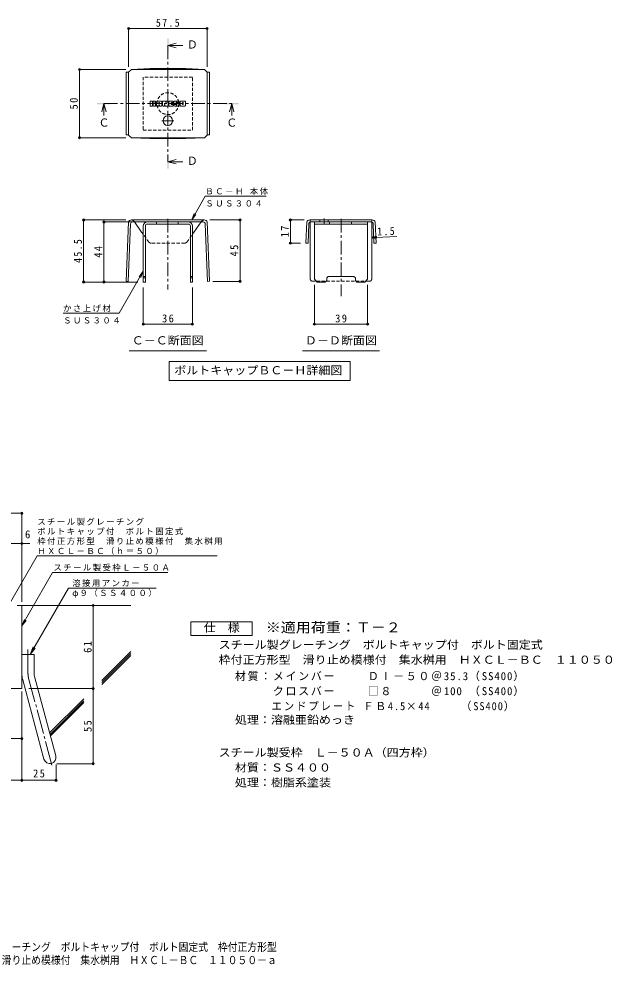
# Model space of a CAD drawing. Units: millimetres on the paper, enlarged 10 times, with parts at other scales. Extents: x -1978 to 2264, y -1938 to 1837.
# Drawn here: x 90 to 2264, y -1938 to 1530 of the extents above; entities that cross this region are included whole.
import ezdxf
from ezdxf.enums import TextEntityAlignment as Align

# ---------------------------------------------------------------- set-up
doc = ezdxf.new("R2010")
doc.units = ezdxf.units.MM
doc.header["$LTSCALE"] = 10
doc.header["$PDMODE"] = 32
doc.header["$PDSIZE"] = 8
for name, pattern in [('CHAIN1', [8, 5, -1, 1, -1]), ('CHAIN2', [12, 9, -1, 1, -1]), ('DASHED1', [1.8, 1.2, -0.6])]:
    doc.linetypes.add(name, pattern=pattern)
for name, color, linetype, lineweight in [('D-1', 2, 'Continuous', 9), ('D-4', 7, 'Continuous', 9), ('D-5', 7, 'Continuous', 9), ('D-6', 6, 'Continuous', 9), ('D-8', 4, 'Continuous', 9), ('D-9', 2, 'Continuous', 9), ('D-F', 7, 'Continuous', 9)]:
    doc.layers.add(name, color=color, linetype=linetype, lineweight=lineweight)
doc.layers.add('F-F_F-Fﾚｲﾔ', color=2, linetype='Continuous')
doc.styles.add('ＭＳ ゴシック', font='')
doc.styles.get('ＭＳ ゴシック').set_extended_font_data('MS Gothic')

msp = doc.modelspace()

# ---------------------------------------------------------------- linework, layer by layer
at = {"layer": 'D-1'}
for p, q in [((83.43, -620.13), (100.93, -620.13)), ((100.93, -925.13), (100.93, -620.13)), ((100.93, -800.13), (145.93, -800.13)), ((145.93, -869.21), (145.93, -800.13)), ((104, -892.5), (181.96, -1183.45)), ((147.47, -880.85), (225.43, -1171.81)), ((100.93, -925.13), (-199.07, -925.13))]:
    msp.add_line(p, q, dxfattribs=at)
at = {"layer": 'D-1', "linetype": 'CHAIN2'}
for p, q in [((123.43, -869.21), (123.43, -781.11)), ((125.73, -886.68), (213.04, -1212.51))]:
    msp.add_line(p, q, dxfattribs=at)
at = {"layer": 'D-1'}
for centre, radius, start, end in [((190.93, -869.21), 90, 180, 195), ((190.93, -869.21), 45, 180, 195.00002), ((203.69, -1177.63), 22.5, 195.00014, 14.99991)]:
    msp.add_arc(centre, radius, start, end, dxfattribs=at)
at = {"layer": 'D-1', "linetype": 'CHAIN2'}
msp.add_arc((190.93, -869.21), 67.5, 180, 194.99995, dxfattribs=at)
at = {"layer": 'D-4'}
for p, q in [((492.29, 1497.69), (492.29, 1353.99)), ((492.29, 1494.69), (779.79, 1494.69)), ((779.79, 1497.69), (779.79, 1354.2)), ((309.23, 1344.2), (482.29, 1344.2)), ((312.23, 1344.2), (312.23, 1094.2)), ((309.23, 1094.2), (482.29, 1094.2)), ((723.34, 792.87), (773.36, 879.51)), ((995.86, 879.51), (773.36, 879.51)), ((723.34, 792.87), (732.91, 815.97)), ((723.34, 792.87), (738.56, 812.7)), ((324.42, 792.87), (482.5, 792.87)), ((327.42, 792.87), (327.42, 565.37)), ((398.65, 785.37), (541.04, 785.37)), ((401.65, 565.37), (401.65, 785.37)), ((903.51, 792.87), (789.58, 792.87)), ((900.51, 792.87), (900.51, 567.57)), ((1082.23, 792.87), (1135.91, 792.87)), ((1085.23, 707.87), (1085.23, 792.87)), ((1390.76, 728.67), (1398.26, 728.97)), ((1398.26, 728.97), (1475.48, 732.07)), ((1082.23, 707.87), (1122.29, 707.87)), ((546.04, 604.77), (530.82, 584.93)), ((546.04, 604.77), (536.47, 581.67)), ((324.42, 565.37), (526.04, 565.37)), ((903.51, 567.57), (801.31, 567.57)), ((1173.2, 407.9), (1173.2, 555.37)), ((1368.2, 407.9), (1368.2, 555.37)), ((546.04, 407.9), (546.04, 545.37)), ((726.04, 407.9), (726.04, 545.37)), ((546.04, 410.9), (726.04, 410.9)), ((1173.2, 410.9), (1368.2, 410.9)), ((-636.73, -282.26), (100.93, -282.26)), ((100.93, -607.17), (100.93, -279.26)), ((-636.73, -392.96), (130.3, -392.96)), ((362.21, -1200.13), (362.21, -615.13)), ((100.93, -935.57), (100.93, -1263.89)), ((125.93, -925.13), (365.21, -925.13)), ((-91.56, -1108.31), (100.93, -1108.31)), ((226.19, -1202.63), (226.19, -1263.89)), ((228.7, -1200.13), (365.21, -1200.13)), ((-199.07, -1260.89), (226.19, -1260.89))]:
    msp.add_line(p, q, dxfattribs=at)
msp.add_lwpolyline([(546.04, 604.77), (457.1, 450.72), (252.1, 450.72)], dxfattribs=at)
for p in [(492.29, 1494.69), (779.79, 1494.69), (312.23, 1344.2), (312.23, 1094.2), (327.42, 792.87), (401.65, 785.37), (900.51, 792.87), (1085.23, 792.87), (1390.76, 728.67), (1398.26, 728.97), (1085.23, 707.87), (327.42, 565.37), (401.65, 565.37), (900.51, 567.57), (546.04, 410.9), (726.04, 410.9), (1173.2, 410.9), (1368.2, 410.9), (100.93, -282.26), (100.93, -392.96), (362.21, -620.13), (362.21, -925.13), (100.93, -1108.31), (362.21, -1200.13), (100.93, -1260.89), (226.19, -1260.89)]:
    msp.add_point(p, dxfattribs=at)
at = {"layer": 'D-5', "color": 4}
for p, q in [((636.04, 1432.2), (666.04, 1440.2)), ((636.04, 1432.2), (666.04, 1424.2)), ((636.04, 1432.2), (690.74, 1432.2)), ((401.95, 1219.09), (393.95, 1189.09)), ((401.95, 1219.09), (409.95, 1189.09)), ((401.95, 1219.09), (401.95, 1175.85)), ((870.13, 1219.09), (862.13, 1189.09)), ((870.13, 1219.09), (878.13, 1189.09)), ((870.13, 1219.09), (870.13, 1175.85)), ((636.04, 1005.98), (666.04, 1013.98)), ((636.04, 1005.98), (666.04, 997.98)), ((636.04, 1005.98), (690.74, 1005.98))]:
    msp.add_line(p, q, dxfattribs=at)
at = {"layer": 'D-5', "color": 4, "linetype": 'CHAIN1'}
for p, q in [((636.04, 1432.2), (636.04, 1005.98)), ((401.95, 1219.09), (870.13, 1219.09))]:
    msp.add_line(p, q, dxfattribs=at)
at = {"layer": 'D-5'}
for p, q in [((494.54, 312.7), (777.54, 312.7)), ((1129.2, 312.7), (1412.2, 312.7)), ((640.25, 274.16), (640.25, 204.16)), ((640.25, 274.16), (1303.78, 274.16)), ((1303.78, 274.16), (1303.78, 204.16)), ((640.25, 204.16), (1303.78, 204.16)), ((50.93, -622.63), (157.36, -438.29)), ((157.36, -438.29), (817.36, -438.29)), ((100.93, -694.55), (213.43, -499.7)), ((213.43, -499.7), (636.25, -499.7)), ((272, -556.78), (593.77, -556.78)), ((100.93, -694.55), (110.5, -671.45)), ((100.93, -694.55), (116.15, -674.72)), ((131.5, -800.13), (149.76, -776.33))]:
    msp.add_line(p, q, dxfattribs=at)
msp.add_lwpolyline([(272, -556.78), (131.5, -800.13), (142.98, -772.41)], dxfattribs=at)
at = {"layer": 'D-5', "color": 2}
msp.add_lwpolyline([(719.98, -729.95), (719.98, -679.95), (944.98, -679.95), (944.98, -729.95)], close=True, dxfattribs=at)
at = {"layer": 'D-5', "color": 4}
for points in [[(633.54, 1407.2), (638.54, 1407.2), (633.54, 1457.2), (638.54, 1457.2)], [(376.95, 1216.59), (426.95, 1216.59), (376.95, 1221.59), (426.95, 1221.59)], [(845.13, 1216.59), (895.13, 1216.59), (845.13, 1221.59), (895.13, 1221.59)], [(633.54, 980.98), (638.54, 980.98), (633.54, 1030.98), (638.54, 1030.98)]]:
    msp.add_solid(points, dxfattribs=at)
at = {"layer": 'D-6'}
for p, q in [((100.93, -620.13), (500.93, -620.13)), ((394.42, -895.77), (500.93, -789.26)), ((394.42, -902.84), (500.93, -796.32)), ((394.42, -909.91), (500.93, -803.4)), ((202.81, -1087.38), (327.91, -962.28)), ((204.3, -1092.96), (327.91, -969.35)), ((205.8, -1098.53), (327.91, -976.42))]:
    msp.add_line(p, q, dxfattribs=at)
at = {"layer": 'D-8', "linetype": 'DASHED1'}
for p, q in [((726.04, 1316.59), (546.04, 1316.59)), ((546.04, 1316.59), (546.04, 1121.59))]:
    msp.add_line(p, q, dxfattribs=at)
at = {"layer": 'D-8'}
for p, q in [((553.54, 770.37), (553.54, 565.37)), ((561.04, 785.37), (711.04, 785.37)), ((711.04, 777.87), (561.04, 777.87)), ((594.11, 777.87), (594.11, 785.37)), ((674.11, 777.87), (674.11, 785.37)), ((718.54, 770.37), (718.54, 565.37)), ((726.04, 770.37), (726.04, 565.37)), ((1173.2, 785.37), (1368.2, 785.37)), ((1173.2, 575.37), (1173.2, 785.37)), ((1173.2, 777.87), (1368.2, 777.87)), ((1228.76, 777.87), (1228.76, 785.37)), ((1308.76, 777.87), (1308.76, 785.37)), ((1368.2, 575.37), (1368.2, 785.37)), ((546.04, 585.37), (553.54, 585.37)), ((546.04, 580.37), (553.54, 580.37)), ((718.54, 585.37), (726.04, 585.37)), ((718.54, 580.37), (726.04, 580.37)), ((726.04, 565.37), (718.54, 565.37)), ((1173.2, 575.37), (1183.2, 565.37)), ((1223.2, 585.37), (1318.2, 585.37)), ((1323.2, 570.37), (1328.2, 565.37)), ((1358.2, 565.37), (1328.2, 565.37)), ((1368.2, 575.37), (1358.2, 565.37))]:
    msp.add_line(p, q, dxfattribs=at)
at = {"layer": 'D-8', "linetype": 'DASHED1'}
msp.add_lwpolyline([(546.04, 1121.59), (726.04, 1121.59), (726.04, 1316.59)], dxfattribs=at)
at = {"layer": 'D-8'}
for points in [[(546.04, 770.37), (546.04, 565.37), (553.54, 565.37)], [(1218.2, 570.37), (1213.2, 565.37), (1183.2, 565.37)], [(1218.2, 570.37), (1218.2, 580.37), (1223.2, 585.37)], [(1323.2, 570.37), (1323.2, 580.37), (1318.2, 585.37)]]:
    msp.add_lwpolyline(points, dxfattribs=at)
at = {"layer": 'D-8', "linetype": 'DASHED1'}
msp.add_circle((636.04, 1219.09), 40, dxfattribs=at)
at = {"layer": 'D-8'}
for centre, radius, start, end in [((561.04, 770.37), 15, 90, 180), ((561.04, 770.37), 7.5, 90, 180), ((711.04, 770.37), 15, 0, 90), ((711.04, 770.37), 7.5, 0, 90)]:
    msp.add_arc(centre, radius, start, end, dxfattribs=at)
at = {"layer": 'D-9'}
for p, q in [((492.29, 1333.99), (483.28, 1333.99)), ((483.28, 1333.99), (483.28, 1104.41)), ((492.29, 1334.2), (502.29, 1344.2)), ((492.29, 1104.2), (492.29, 1334.2)), ((502.29, 1344.2), (569.61, 1347.6)), ((502.29, 1344.2), (769.79, 1344.2)), ((702.47, 1347.6), (569.61, 1347.6)), ((769.79, 1344.2), (702.47, 1347.6)), ((779.79, 1334.2), (769.79, 1344.2)), ((779.79, 1104.2), (779.79, 1334.2)), ((779.79, 1333.99), (788.8, 1333.99)), ((788.8, 1333.99), (788.8, 1104.41)), ((492.29, 1104.41), (483.28, 1104.41)), ((492.29, 1104.2), (502.29, 1094.2)), ((502.29, 1094.2), (569.61, 1090.8)), ((502.29, 1094.2), (769.79, 1094.2)), ((702.47, 1090.8), (569.61, 1090.8)), ((769.79, 1094.2), (702.47, 1090.8)), ((779.79, 1104.2), (769.79, 1094.2)), ((779.79, 1104.41), (788.8, 1104.41)), ((491.99, 785.37), (483.28, 567.87)), ((499.21, 778.17), (490.77, 567.57)), ((769.58, 792.87), (502.5, 792.87)), ((506.7, 785.37), (765.38, 785.37)), ((539.9, 748.61), (513.36, 785.37)), ((732.4, 748.91), (758.72, 785.37)), ((772.87, 778.17), (781.31, 567.57)), ((780.09, 785.37), (788.8, 567.87)), ((1145.4, 785.37), (1142.29, 707.87)), ((1152.61, 778.17), (1149.79, 707.57)), ((1270.7, 792.87), (1155.91, 792.87)), ((1157.7, 577.87), (1157.7, 784.97)), ((1381.28, 785.37), (1160.11, 785.37)), ((1193.48, 792.87), (1193.48, 785.37)), ((1223.48, 792.87), (1223.48, 785.37)), ((1270.7, 792.87), (1385.48, 792.87)), ((1383.7, 577.87), (1383.7, 784.97)), ((1388.78, 778.17), (1391.61, 707.57)), ((1396, 785.37), (1399.1, 707.87)), ((1142.29, 707.87), (1149.79, 707.57)), ((1399.1, 707.87), (1391.61, 707.57)), ((483.28, 567.87), (490.77, 567.57)), ((788.8, 567.87), (781.31, 567.57))]:
    msp.add_line(p, q, dxfattribs=at)
at = {"layer": 'D-9', "linetype": 'CHAIN1'}
for p, q in [((657.82, 1156.7), (614.26, 1156.7)), ((636.04, 1175.14), (636.04, 1138.26)), ((1208.48, 797.82), (1208.48, 780.42)), ((636.04, 796.79), (636.04, 537.94)), ((1270.7, 796.79), (1270.7, 512.94))]:
    msp.add_line(p, q, dxfattribs=at)
at = {"layer": 'D-9', "linetype": 'DASHED1'}
for p, q in [((513.36, 785.37), (510.66, 789.12)), ((758.72, 785.37), (761.42, 789.12)), ((1157.7, 784.97), (1157.7, 792.87)), ((1383.7, 784.97), (1383.7, 792.87)), ((566.61, 711.61), (539.9, 748.61)), ((705.48, 711.61), (732.4, 748.91)), ((697.68, 707.87), (574.41, 707.87)), ((1373.7, 567.87), (1167.7, 567.87))]:
    msp.add_line(p, q, dxfattribs=at)
at = {"layer": 'D-9'}
msp.add_circle((636.04, 1156.7), 17.5, dxfattribs=at)
for centre, radius, start, end in [((502.4, 781.9), 10.97, 89.44382, 161.56279), ((506.7, 777.87), 7.5, 90, 177.70665), ((765.38, 777.87), 7.5, 2.29335, 90), ((769.68, 781.9), 10.97, 18.43721, 90.55618), ((1155.8, 781.9), 10.97, 89.44382, 161.56279), ((1160.11, 777.87), 7.5, 90, 177.70665), ((1381.28, 777.87), 7.5, 2.29335, 90), ((1385.59, 781.9), 10.97, 18.43721, 90.55618), ((1167.7, 577.87), 10, 180, 198.1933), ((1373.7, 577.87), 10, 341.8067, 0)]:
    msp.add_arc(centre, radius, start, end, dxfattribs=at)
at = {"layer": 'D-9', "linetype": 'DASHED1'}
for centre, radius, start, end in [((502.4, 781.9), 10.97, 41.15582, 89.44382), ((769.68, 781.9), 10.97, 90.55618, 138.84418), ((574.41, 717.87), 10, 218.74638, 270), ((697.68, 717.87), 10, 270, 321.25362), ((1167.7, 577.87), 10, 198.1933, 270), ((1373.7, 577.87), 10, 270, 341.8067)]:
    msp.add_arc(centre, radius, start, end, dxfattribs=at)
at = {"layer": 'D-F'}
for p, q in [((570.98, 1211.21), (570.98, 1227.98)), ((579.4, 1228.76), (571.77, 1228.76)), ((580.18, 1227.98), (580.18, 1223.35)), ((580.18, 1211.21), (580.18, 1216.63)), ((582.67, 1211.21), (582.67, 1216.63)), ((582.69, 1227.98), (582.69, 1223.35)), ((590.22, 1228.76), (583.48, 1228.76)), ((591, 1227.98), (591, 1224.07)), ((591.02, 1211.21), (591.02, 1215.86)), ((594.33, 1211.21), (594.33, 1226.14)), ((610.9, 1228.76), (596.95, 1228.76)), ((602.65, 1219.79), (602.65, 1222.5)), ((604.94, 1219.53), (602.91, 1219.53)), ((605.2, 1219.79), (605.2, 1222.5)), ((613.52, 1211.21), (613.52, 1226.14)), ((616.89, 1227.98), (616.89, 1211.21)), ((617.68, 1228.76), (626.2, 1228.76)), ((623.47, 1211.21), (623.47, 1215.75)), ((625.91, 1210.98), (624.46, 1215.9)), ((626.94, 1228.22), (629.34, 1220.75)), ((630.14, 1227.98), (630.14, 1220.87)), ((630.93, 1228.76), (636.03, 1228.76)), ((636.82, 1227.98), (636.82, 1211.21)), ((639.36, 1211.21), (639.36, 1227.98)), ((640.15, 1228.76), (655.25, 1228.76)), ((655.25, 1217.58), (649.64, 1217.58)), ((655.19, 1215.43), (649.64, 1215.43)), ((655.25, 1223.8), (649.67, 1223.8)), ((655.25, 1221.61), (649.67, 1221.61)), ((655.97, 1211.21), (655.97, 1214.65)), ((656.04, 1224.59), (656.04, 1227.98)), ((656.04, 1218.36), (656.04, 1220.82)), ((658.56, 1215.48), (658.56, 1213.04)), ((659.34, 1216.27), (666.11, 1216.27)), ((675.96, 1228.76), (660.7, 1228.76)), ((668.61, 1217.92), (660.7, 1217.92)), ((666.85, 1222.05), (666.85, 1224.12)), ((666.89, 1215.48), (666.89, 1214.93)), ((667.64, 1221.26), (676.44, 1221.26)), ((669.39, 1217.13), (669.39, 1214.93)), ((669.44, 1223.65), (669.44, 1224.12)), ((670.22, 1222.87), (678.58, 1222.87)), ((678.58, 1226.14), (678.58, 1222.87)), ((681.12, 1213.04), (681.12, 1226.14)), ((698.48, 1228.76), (683.74, 1228.76)), ((689.5, 1217.03), (689.5, 1222.15)), ((692.71, 1217.03), (692.71, 1222.15)), ((701.1, 1226.14), (701.1, 1213.04)), ((571.77, 1210.42), (579.4, 1210.42)), ((583.45, 1210.42), (590.23, 1210.42)), ((601.86, 1210.42), (595.12, 1210.42)), ((602.65, 1211.21), (602.65, 1213.3)), ((605.2, 1211.21), (605.2, 1213.3)), ((605.99, 1210.42), (612.74, 1210.42)), ((622.68, 1210.42), (617.68, 1210.42)), ((636.03, 1210.42), (626.67, 1210.42)), ((640.15, 1210.42), (655.19, 1210.42)), ((676.44, 1210.42), (661.18, 1210.42)), ((698.48, 1210.42), (683.74, 1210.42))]:
    msp.add_line(p, q, dxfattribs=at)
for centre, radius, start, end in [((571.77, 1227.98), 0.786, 90, 180), ((579.4, 1227.98), 0.786, 0, 90), ((581.44, 1223.35), 1.26, 180, 0), ((581.42, 1216.63), 1.24, 0, 180), ((583.48, 1227.98), 0.786, 90, 180), ((585.61, 1219.98), 0.439, 97.33171, 266.57183), ((584.11, 1231.65), 11.32, 277.33171, 299.42073), ((585.09, 1211.36), 8.21, 53.71985, 86.57183), ((588.38, 1224.07), 2.62, 299.42073, 0), ((588.4, 1215.86), 2.62, 0, 53.71985), ((590.22, 1227.98), 0.786, 0, 90), ((596.95, 1226.14), 2.62, 90, 180), ((603.93, 1222.5), 1.28, 0, 180), ((602.91, 1219.79), 0.262, 180, 270), ((603.93, 1213.3), 1.28, 0, 180), ((604.94, 1219.79), 0.262, 270, 0), ((610.9, 1226.14), 2.62, 0, 90), ((617.68, 1227.98), 0.786, 90, 180), ((623.98, 1215.75), 0.505, 16.48875, 180), ((626.2, 1227.98), 0.786, 17.75635, 90), ((629.73, 1220.87), 0.413, 197.75635, 0), ((630.93, 1227.98), 0.786, 90, 180), ((636.03, 1227.98), 0.786, 0, 90), ((640.15, 1227.98), 0.786, 90, 180), ((649.67, 1222.7), 1.1, 90, 270), ((649.64, 1216.51), 1.07, 90, 270), ((655.19, 1214.65), 0.786, 0, 90), ((655.25, 1227.98), 0.786, 0, 90), ((655.25, 1224.59), 0.786, 270, 0), ((655.25, 1220.82), 0.786, 0, 90), ((655.25, 1218.36), 0.786, 270, 0), ((670.43, 1223.34), 11.88, 157.10112, 202.89888), ((659.34, 1215.48), 0.786, 90, 180), ((660.7, 1227.45), 1.31, 90, 157.10112), ((660.7, 1219.23), 1.31, 202.89888, 270), ((666.11, 1215.48), 0.786, 0, 90), ((668.14, 1224.12), 1.29, 0, 180), ((667.64, 1222.05), 0.786, 180, 270), ((668.14, 1214.93), 1.25, 180, 0), ((668.61, 1217.13), 0.786, 0, 90), ((670.22, 1223.65), 0.786, 180, 270), ((675.96, 1226.14), 2.62, 0, 90), ((676.44, 1219.95), 1.31, 22.90802, 90), ((666.71, 1215.84), 11.87, 337.09198, 22.90802), ((683.74, 1226.14), 2.62, 90, 180), ((691.11, 1222.15), 1.6, 0, 180), ((691.11, 1217.03), 1.6, 180, 0), ((698.48, 1226.14), 2.62, 0, 90), ((571.77, 1211.21), 0.786, 180, 270), ((579.4, 1211.21), 0.786, 270, 0), ((583.45, 1211.21), 0.786, 180, 270), ((590.23, 1211.21), 0.786, 270, 0), ((595.12, 1211.21), 0.786, 180, 270), ((601.86, 1211.21), 0.786, 270, 0), ((605.99, 1211.21), 0.786, 180, 270), ((612.74, 1211.21), 0.786, 270, 0), ((617.68, 1211.21), 0.786, 180, 270), ((622.68, 1211.21), 0.786, 270, 0), ((626.67, 1211.21), 0.786, 196.48875, 270), ((636.03, 1211.21), 0.786, 270, 0), ((640.15, 1211.21), 0.786, 180, 270), ((655.19, 1211.21), 0.786, 270, 0), ((661.18, 1213.04), 2.62, 180, 270), ((676.44, 1211.73), 1.31, 270, 337.09198), ((683.74, 1213.04), 2.62, 180, 270), ((698.48, 1213.04), 2.62, 270, 0)]:
    msp.add_arc(centre, radius, start, end, dxfattribs=at)

# ---------------------------------------------------------------- texts
at = {"layer": 'D-4', "color": 2, "style": 'ＭＳ ゴシック'}
msp.add_text('6', height=29.33, dxfattribs=at).set_placement((112.18, -382.96), align=Align.BOTTOM_LEFT)
at = {"layer": 'D-4', "color": 2, "char_height": 29.33, "attachment_point": 7, "style": 'ＭＳ ゴシック'}
for s, insert in [('\\T1.28;\\W0.9;57.5', (592.29, 1500.69)), ('\\T1.27;\\W0.95;36', (614.79, 416.9)), ('\\T1.27;\\W0.95;39', (1249.45, 416.9)), ('\\T1.27;\\W0.95;25', (142.32, -1250.89))]:
    msp.add_mtext(s, dxfattribs=dict(at, insert=insert))
for s, insert, rotation in [('\\T1.27;\\W0.95;50', (306.23, 1197.95), 90), ('\\T1.27;\\W0.95;17', (1079.23, 729.12), 90), ('\\T1.27;\\W0.9;1.5', (1404.14, 735.22), 2.293), ('\\T1.28;\\W0.9;45.5', (321.42, 635.37), 90), ('\\T1.27;\\W0.95;44', (395.65, 654.12), 90), ('\\T1.27;\\W0.95;45', (894.51, 658.97), 90), ('\\T1.27;\\W0.95;61', (357.21, -793.88), 90), ('\\T1.27;\\W0.95;55', (357.21, -1083.88), 90)]:
    msp.add_mtext(s, dxfattribs=dict(at, insert=insert, rotation=rotation))
at = {"layer": 'D-4', "char_height": 21.99, "attachment_point": 7, "style": 'ＭＳ ゴシック'}
for s, insert in [('\\T1.18;ＢＣ－Ｈ\\~本体', (773.36, 884.17)), ('\\T1.17;ＳＵＳ３０４', (773.36, 841.79)), ('\\T1.17;かさ上げ材', (252.1, 455.38)), ('\\T1.17;ＳＵＳ３０４', (252.1, 413))]:
    msp.add_mtext(s, dxfattribs=dict(at, insert=insert))
at = {"layer": 'D-5', "color": 2, "style": 'ＭＳ ゴシック'}
for s, p in [('Ｄ', (705.74, 1412.2)), ('Ｃ', (381.95, 1125.85)), ('Ｃ', (850.13, 1125.85)), ('Ｄ', (705.74, 985.98))]:
    msp.add_text(s, height=29.33, dxfattribs=at).set_placement(p, align=Align.BOTTOM_LEFT)
at = {"layer": 'D-5', "color": 2, "style": 'ＭＳ ゴシック', "width": 1.1}
for s, p in [('Ｃ－Ｃ断面図', (503.54, 327.7)), ('Ｄ－Ｄ断面図', (1138.2, 327.7)), ('ボルトキャップＢＣ－Ｈ詳細図', (659.51, 218.16)), ('仕\u3000様', (767.48, -724.95)), ('スチール製グレーチング\u3000ボルトキャップ付\u3000ボルト固定式', (822.07, -787.87)), ('枠付正方形型\u3000滑り止め模様付\u3000集水桝用\u3000ＨＸＣＬ－ＢＣ\u3000１１０５０', (822.07, -842.87)), ('処理：溶融亜鉛めっき', (881.78, -1062.87)), ('スチール製受枠\u3000Ｌ－５０Ａ（四方枠）', (822.07, -1182.87)), ('材質：ＳＳ４００', (881.78, -1237.87)), ('処理：樹脂系塗装', (881.78, -1292.87))]:
    msp.add_text(s, height=29.33, dxfattribs=at).set_placement(p, align=Align.BOTTOM_LEFT)
at = {"layer": 'D-5', "color": 3, "style": 'ＭＳ ゴシック', "width": 1.1}
msp.add_text('※適用荷重：Ｔ－２', height=36.66, dxfattribs=at).set_placement((994.98, -729.95), align=Align.BOTTOM_LEFT)
at = {"layer": 'D-5', "char_height": 21.99, "attachment_point": 7, "style": 'ＭＳ ゴシック'}
for s, insert in [('\\T1.17;スチール製グレーチング', (157.36, -326.98)), ('\\T1.17;ボルトキャップ付\u3000ボルト固定式', (157.36, -362.56)), ('\\T1.17;枠付正方形型\u3000滑り止め模様付\u3000集水桝用', (157.36, -398.13)), ('\\T1.17;ＨＸＣＬ－ＢＣ（ｈ＝５０）', (157.36, -434.77)), ('\\T1.17;スチール製受枠Ｌ－５０Ａ', (216.55, -494.94)), ('\\T1.17;溶接用アンカー', (285.64, -552.12)), ('\\T1.17;φ９（ＳＳ４００）', (285.64, -591.44))]:
    msp.add_mtext(s, dxfattribs=dict(at, insert=insert))
at = {"layer": 'D-5', "color": 2, "char_height": 29.33, "attachment_point": 7, "style": 'ＭＳ ゴシック'}
for s, insert in [('\\T1.16;材質：メインバー\u3000\u3000\\~ＤⅠ－５０＠35.3（SS400）', (881.78, -897.87)), ('\\T1.16;\u3000\u3000\u3000クロスバー\u3000\u3000\\~□８\u3000\u3000\u3000＠100\\~（SS400）', (881.78, -952.87)), ('\\T1.18;\\W0.95;\u3000\u3000\u3000エンドプレート\\~ＦＢ4.5×44\\~\\~\\~\\~\\~（SS400）', (881.78, -1007.87))]:
    msp.add_mtext(s, dxfattribs=dict(at, insert=insert))
at = {"layer": 'F-F_F-Fﾚｲﾔ', "style": 'ＭＳ ゴシック', "width": 0.9}
for s, p in [('スチール製グレーチング\u3000ボルトキャップ付\u3000ボルト固定式\u3000枠付正方形型', (-188.82, -1895.8)), ('滑り止め模様付\u3000集水桝用\u3000ＨＸＣＬ－ＢＣ\u3000１１０５０－ａ', (27.18, -1943.69))]:
    msp.add_text(s, height=29.33, dxfattribs=at).set_placement(p, align=Align.BOTTOM_LEFT)

doc.saveas('drawing.dxf')
